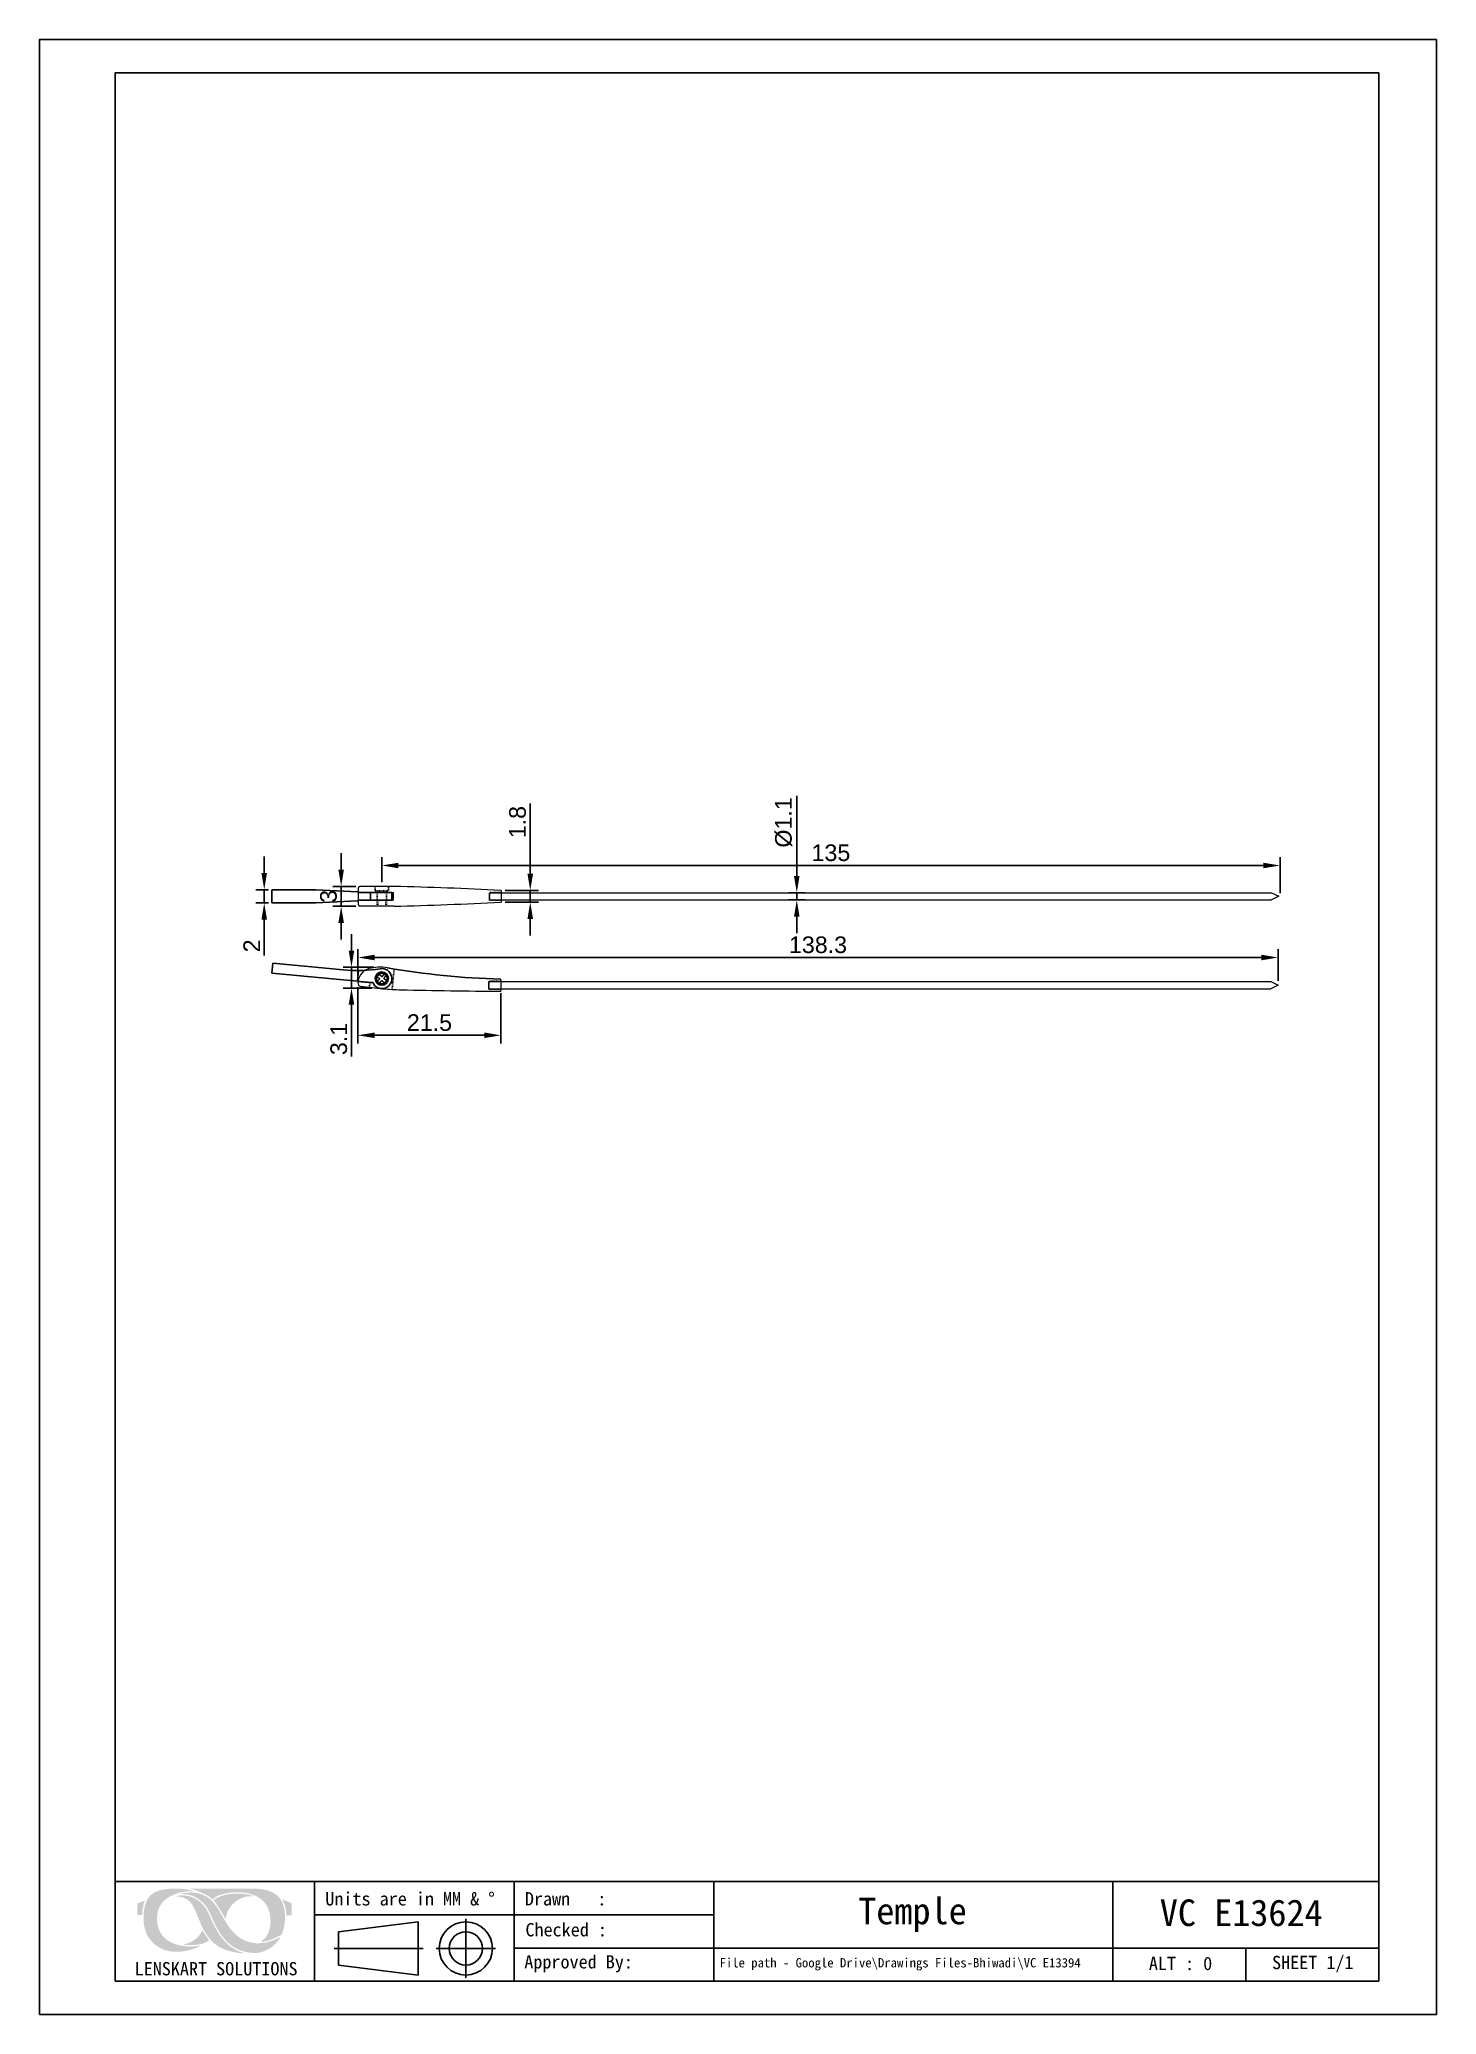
# Model space of a CAD drawing. Header units: millimetres. Extents: x 2587 to 2797, y 1913 to 2210.
import ezdxf

# ---------------------------------------------------------------- set-up
doc = ezdxf.new("R2010")
doc.units = ezdxf.units.MM
doc.linetypes.add('HIDDEN2', pattern=[0.1875, 0.125, -0.0625])
doc.layers.add('Dimension', color=3, linetype='Continuous')
doc.layers.add('图框-线条', color=7, linetype='Continuous')
doc.layers.add('绘图层', color=7, linetype='Continuous', lineweight=15)
doc.styles.get("Standard").update_dxf_attribs({"font": 'arial.ttf'})
doc.styles.add('宋体', font='SimSun.ttf')
doc.styles.add('样式 1', font='romant.shx')
doc.dimstyles.new('ISO-25$0', dxfattribs={"dimtxt": 2.5, "dimasz": 2.5, "dimexe": 0.5, "dimexo": 1, "dimgap": 1, "dimtad": 0, "dimtih": 1, "dimtoh": 1, "dimdec": 1, "dimzin": 10, "dimdsep": 46, "dimlunit": 6, "dimtxsty": '样式 1', "dimcen": 0, "dimclrd": 256, "dimclre": 256, "dimclrt": 7, "dimazin": 0, "dimtfac": 1, "dimtdec": 1, "dimtofl": 0, "dimtmove": 0, "dimatfit": 0, "dimfxl": 1, "dimtolj": 1, "dimtzin": 10, "dimarcsym": 0})

# ---------------------------------------------------------------- blocks, each defined once
blk = doc.blocks.new('*D10')
at = {"layer": 'Defpoints', "color": 0, "transparency": 16777216}
for p in [(2773.25, 2085.45), (2638.23, 2082.31), (2773.25, 2080.68)]:
    blk.add_point(p, dxfattribs=at)
at = {"layer": 'Dimension', "color": 0, "lineweight": -2, "transparency": 16777216}
for p, q in [((2638.23, 2082.93), (2638.23, 2086.7)), ((2640.73, 2085.45), (2770.75, 2085.45)), ((2773.25, 2081.3), (2773.25, 2086.7))]:
    blk.add_line(p, q, dxfattribs=at)
at = {"layer": 'Dimension', "color": 0, "transparency": 16777216}
for points in [[(2640.73, 2085.86), (2640.73, 2085.03), (2638.23, 2085.45)], [(2770.75, 2085.86), (2770.75, 2085.03), (2773.25, 2085.45)]]:
    blk.add_solid(points, dxfattribs=at)
at = {"layer": 'Dimension', "color": 0, "transparency": 16777216, "insert": (2705.74, 2087.35), "char_height": 2.5, "attachment_point": 5}
blk.add_mtext('135', dxfattribs=at)
blk = doc.blocks.new('A$C074F38A2')
at = {"color": 0}
for p, q in [((0, 2.24), (0, 0.74)), ((10.61, 2.24), (0, 2.24)), ((12.9, 0.74), (0, 0.74)), ((12.9, 2.36), (12.9, 0.74))]:
    blk.add_line(p, q, dxfattribs=at)
blk.add_circle((16.53, 1.5), 0.8, dxfattribs=at)
for centre, radius, start, end in [((16.53, 1.5), 1.5, 209.5481, 104.5842), ((10.61, 24.24), 22, 270, 284.5842), ((13.68, 51.45), 50.71, 269.116, 271.7445)]:
    blk.add_arc(centre, radius, start, end, dxfattribs=at)
blk = doc.blocks.new('*D11')
at = {"layer": 'Defpoints', "color": 0, "transparency": 16777216}
for p in [(2637.67, 2070.14), (2633.67, 2067.02), (2637.36, 2067.02)]:
    blk.add_point(p, dxfattribs=at)
at = {"layer": 'Dimension', "color": 0, "lineweight": -2, "transparency": 16777216}
for p, q in [((2633.67, 2072.64), (2633.67, 2075.14)), ((2637.05, 2070.14), (2632.42, 2070.14)), ((2633.67, 2070.14), (2633.67, 2067.02)), ((2636.73, 2067.02), (2632.42, 2067.02)), ((2633.67, 2064.52), (2633.67, 2056.7))]:
    blk.add_line(p, q, dxfattribs=at)
at = {"layer": 'Dimension', "color": 0, "transparency": 16777216}
for points in [[(2633.25, 2072.64), (2634.08, 2072.64), (2633.67, 2070.14)], [(2633.25, 2064.52), (2634.08, 2064.52), (2633.67, 2067.02)]]:
    blk.add_solid(points, dxfattribs=at)
at = {"layer": 'Dimension', "color": 0, "transparency": 16777216, "insert": (2631.76, 2059.36), "char_height": 2.5, "attachment_point": 5, "rotation": 90}
blk.add_mtext('3.1', dxfattribs=at)
blk = doc.blocks.new('*D12')
at = {"layer": 'Defpoints', "color": 0, "transparency": 16777216}
for p in [(2634.64, 2067.77), (2656.14, 2066.85), (2656.14, 2059.91)]:
    blk.add_point(p, dxfattribs=at)
at = {"layer": 'Dimension', "color": 0, "lineweight": -2, "transparency": 16777216}
for p, q in [((2634.64, 2067.14), (2634.64, 2058.66)), ((2656.14, 2066.23), (2656.14, 2058.66)), ((2637.14, 2059.91), (2653.64, 2059.91))]:
    blk.add_line(p, q, dxfattribs=at)
at = {"layer": 'Dimension', "color": 0, "transparency": 16777216}
for points in [[(2637.14, 2060.33), (2637.14, 2059.5), (2634.64, 2059.91)], [(2653.64, 2060.33), (2653.64, 2059.5), (2656.14, 2059.91)]]:
    blk.add_solid(points, dxfattribs=at)
at = {"layer": 'Dimension', "color": 0, "transparency": 16777216, "insert": (2645.39, 2061.81), "char_height": 2.5, "attachment_point": 5}
blk.add_mtext('21.5', dxfattribs=at)
blk = doc.blocks.new('*D13')
at = {"layer": 'Defpoints', "color": 0, "transparency": 16777216}
for p in [(2634.94, 2082.31), (2632.12, 2079.31), (2634.94, 2079.31)]:
    blk.add_point(p, dxfattribs=at)
at = {"layer": 'Dimension', "color": 0, "lineweight": -2, "transparency": 16777216}
for p, q in [((2632.12, 2084.81), (2632.12, 2087.31)), ((2634.31, 2082.31), (2630.87, 2082.31)), ((2632.12, 2082.31), (2632.12, 2079.31)), ((2634.31, 2079.31), (2630.87, 2079.31)), ((2632.12, 2076.81), (2632.12, 2074.31))]:
    blk.add_line(p, q, dxfattribs=at)
at = {"layer": 'Dimension', "color": 0, "transparency": 16777216}
for points in [[(2631.7, 2084.81), (2632.53, 2084.81), (2632.12, 2082.31)], [(2631.7, 2076.81), (2632.53, 2076.81), (2632.12, 2079.31)]]:
    blk.add_solid(points, dxfattribs=at)
at = {"layer": 'Dimension', "color": 0, "transparency": 16777216, "insert": (2630.22, 2080.81), "char_height": 2.5, "attachment_point": 5, "rotation": 90}
blk.add_mtext('3', dxfattribs=at)
blk = doc.blocks.new('*D14')
at = {"layer": 'Defpoints', "color": 0, "transparency": 16777216}
for p in [(2620.55, 2079.81), (2621.8, 2081.8), (2621.8, 2079.81)]:
    blk.add_point(p, dxfattribs=at)
at = {"layer": 'Dimension', "color": 0, "lineweight": -2, "transparency": 16777216}
for p, q in [((2620.55, 2084.3), (2620.55, 2086.8)), ((2621.18, 2081.8), (2619.3, 2081.8)), ((2621.18, 2079.81), (2619.3, 2079.81)), ((2620.55, 2081.8), (2620.55, 2079.81)), ((2620.55, 2077.31), (2620.55, 2071.9))]:
    blk.add_line(p, q, dxfattribs=at)
at = {"layer": 'Dimension', "color": 0, "transparency": 16777216}
for points in [[(2620.14, 2084.3), (2620.97, 2084.3), (2620.55, 2081.8)], [(2620.14, 2077.31), (2620.97, 2077.31), (2620.55, 2079.81)]]:
    blk.add_solid(points, dxfattribs=at)
at = {"layer": 'Dimension', "color": 0, "transparency": 16777216, "insert": (2618.67, 2073.36), "char_height": 2.5, "attachment_point": 5, "rotation": 90}
blk.add_mtext('2', dxfattribs=at)
blk = doc.blocks.new('*D15')
at = {"layer": 'Defpoints', "color": 0, "transparency": 16777216}
for p in [(2656.12, 2079.92), (2656.13, 2081.7), (2660.54, 2079.92)]:
    blk.add_point(p, dxfattribs=at)
at = {"layer": 'Dimension', "color": 0, "lineweight": -2, "transparency": 16777216}
for p, q in [((2660.54, 2084.2), (2660.54, 2094.76)), ((2656.75, 2081.7), (2661.79, 2081.7)), ((2656.75, 2079.92), (2661.79, 2079.92)), ((2660.54, 2079.92), (2660.54, 2081.7)), ((2660.54, 2077.42), (2660.54, 2074.92))]:
    blk.add_line(p, q, dxfattribs=at)
at = {"layer": 'Dimension', "color": 0, "transparency": 16777216}
for points in [[(2660.12, 2084.2), (2660.96, 2084.2), (2660.54, 2081.7)], [(2660.12, 2077.42), (2660.96, 2077.42), (2660.54, 2079.92)]]:
    blk.add_solid(points, dxfattribs=at)
at = {"layer": 'Dimension', "color": 0, "transparency": 16777216, "insert": (2658.64, 2091.97), "char_height": 2.5, "attachment_point": 5, "rotation": 90}
blk.add_mtext('1.8', dxfattribs=at)
blk = doc.blocks.new('*D16')
at = {"layer": 'Defpoints', "color": 0, "transparency": 16777216}
for p in [(2700.61, 2080.26), (2702.49, 2081.36), (2702.49, 2080.26)]:
    blk.add_point(p, dxfattribs=at)
at = {"layer": 'Dimension', "color": 0, "lineweight": -2, "transparency": 16777216}
for p, q in [((2700.61, 2083.86), (2700.61, 2095.94)), ((2701.86, 2081.36), (2699.36, 2081.36)), ((2701.86, 2080.26), (2699.36, 2080.26)), ((2700.61, 2080.26), (2700.61, 2081.36)), ((2700.61, 2077.76), (2700.61, 2075.26))]:
    blk.add_line(p, q, dxfattribs=at)
at = {"layer": 'Dimension', "color": 0, "transparency": 16777216}
for points in [[(2700.19, 2083.86), (2701.02, 2083.86), (2700.61, 2081.36)], [(2700.19, 2077.76), (2701.02, 2077.76), (2700.61, 2080.26)]]:
    blk.add_solid(points, dxfattribs=at)
at = {"layer": 'Dimension', "color": 0, "transparency": 16777216, "insert": (2698.64, 2091.92), "char_height": 2.5, "attachment_point": 5, "rotation": 90}
blk.add_mtext('%%c1.1', dxfattribs=at)
blk = doc.blocks.new('*D17')
at = {"layer": 'Defpoints', "color": 0, "transparency": 16777216}
for p in [(2772.96, 2071.61), (2634.64, 2067.77), (2772.96, 2067.45)]:
    blk.add_point(p, dxfattribs=at)
at = {"layer": 'Dimension', "color": 0, "lineweight": -2, "transparency": 16777216}
for p, q in [((2634.64, 2068.39), (2634.64, 2072.86)), ((2637.14, 2071.61), (2770.46, 2071.61)), ((2772.96, 2068.08), (2772.96, 2072.86))]:
    blk.add_line(p, q, dxfattribs=at)
at = {"layer": 'Dimension', "color": 0, "transparency": 16777216}
for points in [[(2637.14, 2072.03), (2637.14, 2071.19), (2634.64, 2071.61)], [(2770.46, 2072.03), (2770.46, 2071.19), (2772.96, 2071.61)]]:
    blk.add_solid(points, dxfattribs=at)
at = {"layer": 'Dimension', "color": 0, "transparency": 16777216, "insert": (2703.8, 2073.51), "char_height": 2.5, "attachment_point": 5}
blk.add_mtext('138.3', dxfattribs=at)

msp = doc.modelspace()

# ---------------------------------------------------------------- hatches: boundary and pattern name
at = {"layer": '图框-线条', "lineweight": 0, "ltscale": 0.1}
h = msp.add_hatch(color=252, dxfattribs=at)
edge = h.paths.add_edge_path()
edge.add_spline(control_points=[(2601.48, 1929.36), (2601.48, 1929.36), (2601.48, 1927.64), (2601.48, 1927.64), (2601.48, 1927.64), (2601.48, 1927.64), (2602.19, 1927.64), (2602.19, 1927.64), (2602.19, 1927.64), (2602.24, 1928.04), (2602.25, 1928.39), (2602.33, 1928.79), (2602.33, 1928.79), (2602.39, 1929.14), (2602.5, 1929.49), (2602.62, 1929.79), (2602.62, 1929.79), (2602.62, 1929.79), (2601.48, 1929.36), (2601.48, 1929.36)], knot_values=[0, 0, 0, 0, 0.166667, 0.166667, 0.166667, 0.166667, 0.333333, 0.333333, 0.333333, 0.333333, 0.5, 0.5, 0.5, 0.5, 0.666667, 0.666667, 0.666667, 0.666667, 1, 1, 1, 1], degree=3, periodic=0)
edge = h.paths.add_edge_path()
edge.add_spline(control_points=[(2623.88, 1927.57), (2623.88, 1927.57), (2624.68, 1927.56), (2624.68, 1927.56), (2624.68, 1927.56), (2624.68, 1927.56), (2624.69, 1929.41), (2624.69, 1929.41), (2624.69, 1929.41), (2624.69, 1929.41), (2623.27, 1929.97), (2623.27, 1929.97), (2623.27, 1929.97), (2623.42, 1929.62), (2623.58, 1929.36), (2623.69, 1928.91), (2623.69, 1928.91), (2623.8, 1928.45), (2623.84, 1928.05), (2623.88, 1927.57)], knot_values=[0, 0, 0, 0, 0.166667, 0.166667, 0.166667, 0.166667, 0.333333, 0.333333, 0.333333, 0.333333, 0.5, 0.5, 0.5, 0.5, 0.666667, 0.666667, 0.666667, 0.666667, 1, 1, 1, 1], degree=3, periodic=0)
edge = h.paths.add_edge_path(flags=17)
edge.add_spline(control_points=[(2608.39, 1923.22), (2608.53, 1923.12), (2609.35, 1923.1), (2609.49, 1923.1), (2609.49, 1923.1), (2610.37, 1923.07), (2611.7, 1923.28), (2612.27, 1923.84), (2612.27, 1923.84), (2612.22, 1923.92), (2612.19, 1923.95), (2612.13, 1924.02), (2612.13, 1924.02), (2612.13, 1924.02), (2611.26, 1925.31), (2611.26, 1925.31), (2611.26, 1925.31), (2611.05, 1925.05), (2610.96, 1924.56), (2610.16, 1923.94), (2610.16, 1923.94), (2609.68, 1923.58), (2609.12, 1923.32), (2608.39, 1923.22)], knot_values=[0, 0, 0, 0, 0.142857, 0.142857, 0.142857, 0.142857, 0.285714, 0.285714, 0.285714, 0.285714, 0.428571, 0.428571, 0.428571, 0.428571, 0.571429, 0.571429, 0.571429, 0.571429, 0.714286, 0.714286, 0.714286, 0.714286, 1, 1, 1, 1], degree=3, periodic=0)
edge = h.paths.add_edge_path(flags=17)
edge.add_spline(control_points=[(2612.94, 1929.8), (2612.99, 1929.72), (2613, 1929.73), (2613.07, 1929.65), (2613.07, 1929.65), (2613.71, 1928.91), (2614.64, 1927.12), (2614.77, 1927), (2614.77, 1927), (2614.82, 1928.5), (2616.08, 1929.8), (2617.31, 1930.24), (2617.31, 1930.24), (2617.96, 1930.46), (2618.31, 1930.47), (2619.03, 1930.4), (2619.03, 1930.4), (2618.79, 1930.6), (2617.79, 1930.76), (2617.53, 1930.79), (2617.53, 1930.79), (2616.32, 1930.93), (2614.56, 1930.81), (2613.49, 1930.21), (2613.49, 1930.21), (2613.32, 1930.12), (2613.01, 1929.92), (2612.94, 1929.8)], knot_values=[0, 0, 0, 0, 0.125, 0.125, 0.125, 0.125, 0.25, 0.25, 0.25, 0.25, 0.375, 0.375, 0.375, 0.375, 0.5, 0.5, 0.5, 0.5, 0.625, 0.625, 0.625, 0.625, 0.75, 0.75, 0.75, 0.75, 1, 1, 1, 1], degree=3, periodic=0)
edge = h.paths.add_edge_path()
edge.add_spline(control_points=[(2612.36, 1927.45), (2611.96, 1928.36), (2611.83, 1928.62), (2611.19, 1929.31), (2611.19, 1929.31), (2610.32, 1930.25), (2608.97, 1930.72), (2607.64, 1930.54), (2607.64, 1930.54), (2607.56, 1930.53), (2607.48, 1930.52), (2607.4, 1930.5), (2607.4, 1930.5), (2607.4, 1930.5), (2607.16, 1930.43), (2607.16, 1930.43), (2607.16, 1930.43), (2607.93, 1930.39), (2608.53, 1930.28), (2609.04, 1929.9), (2609.04, 1929.9), (2609.54, 1929.51), (2609.74, 1929.21), (2610.06, 1928.55), (2610.06, 1928.55), (2610.59, 1927.46), (2610.95, 1926.25), (2611.54, 1925.25), (2611.54, 1925.25), (2612.17, 1924.18), (2612.78, 1923.4), (2613.85, 1922.78), (2613.85, 1922.78), (2614.7, 1922.29), (2616.49, 1921.82), (2617.68, 1921.86), (2617.68, 1921.86), (2617.55, 1921.93), (2617.36, 1921.95), (2617.2, 1922), (2617.2, 1922), (2614.99, 1922.68), (2613.72, 1924.55), (2612.74, 1926.61), (2612.74, 1926.61), (2612.61, 1926.89), (2612.49, 1927.16), (2612.36, 1927.45)], knot_values=[0, 0, 0, 0, 0.076923, 0.076923, 0.076923, 0.076923, 0.153846, 0.153846, 0.153846, 0.153846, 0.230769, 0.230769, 0.230769, 0.230769, 0.307692, 0.307692, 0.307692, 0.307692, 0.384615, 0.384615, 0.384615, 0.384615, 0.461538, 0.461538, 0.461538, 0.461538, 0.538462, 0.538462, 0.538462, 0.538462, 0.615385, 0.615385, 0.615385, 0.615385, 0.692308, 0.692308, 0.692308, 0.692308, 0.769231, 0.769231, 0.769231, 0.769231, 0.846154, 0.846154, 0.846154, 0.846154, 1, 1, 1, 1], degree=3, periodic=0)
edge = h.paths.add_edge_path()
edge.add_spline(control_points=[(2622.99, 1924.3), (2622.95, 1924.3), (2622.13, 1923.91), (2621.97, 1923.84), (2621.97, 1923.84), (2621.61, 1923.71), (2621.2, 1923.58), (2620.8, 1923.5), (2620.8, 1923.5), (2619.83, 1923.31), (2619.12, 1923.32), (2618.19, 1923.59), (2618.19, 1923.59), (2616.6, 1924.05), (2615.68, 1925.16), (2614.93, 1926.32), (2614.93, 1926.32), (2613.61, 1928.37), (2613.07, 1930.36), (2610.52, 1930.91), (2610.52, 1930.91), (2610.09, 1931), (2609.58, 1931.03), (2609.13, 1931), (2609.13, 1931), (2608.82, 1930.98), (2608.1, 1930.9), (2607.88, 1930.77), (2607.88, 1930.77), (2609.01, 1930.8), (2609.88, 1930.58), (2610.68, 1930.01), (2610.68, 1930.01), (2612.33, 1928.83), (2612.39, 1927.58), (2613.25, 1926.04), (2613.25, 1926.04), (2613.66, 1925.3), (2613.96, 1924.72), (2614.54, 1924.05), (2614.54, 1924.05), (2615.72, 1922.67), (2616.99, 1922.05), (2618.93, 1921.91), (2618.93, 1921.91), (2619.87, 1921.84), (2620.81, 1922.25), (2621.43, 1922.64), (2621.43, 1922.64), (2621.85, 1922.91), (2622.19, 1923.25), (2622.51, 1923.61), (2622.51, 1923.61), (2622.68, 1923.81), (2622.86, 1924.09), (2622.99, 1924.3)], knot_values=[0, 0, 0, 0, 0.066667, 0.066667, 0.066667, 0.066667, 0.133333, 0.133333, 0.133333, 0.133333, 0.2, 0.2, 0.2, 0.2, 0.266667, 0.266667, 0.266667, 0.266667, 0.333333, 0.333333, 0.333333, 0.333333, 0.4, 0.4, 0.4, 0.4, 0.466667, 0.466667, 0.466667, 0.466667, 0.533333, 0.533333, 0.533333, 0.533333, 0.6, 0.6, 0.6, 0.6, 0.666667, 0.666667, 0.666667, 0.666667, 0.733333, 0.733333, 0.733333, 0.733333, 0.8, 0.8, 0.8, 0.8, 0.866667, 0.866667, 0.866667, 0.866667, 1, 1, 1, 1], degree=3, periodic=0)
edge = h.paths.add_edge_path()
edge.add_spline(control_points=[(2612.79, 1929.96), (2613.35, 1930.39), (2613.51, 1930.53), (2614.33, 1930.76), (2614.33, 1930.76), (2616.2, 1931.29), (2618.62, 1931.15), (2620.08, 1930), (2620.08, 1930), (2620.89, 1929.37), (2621.54, 1928.26), (2621.5, 1926.71), (2621.5, 1926.71), (2621.48, 1925.57), (2621.2, 1924.46), (2620.29, 1923.81), (2620.29, 1923.81), (2620.23, 1923.76), (2619.98, 1923.61), (2619.92, 1923.59), (2619.92, 1923.59), (2620.81, 1923.53), (2622.21, 1924.14), (2622.94, 1924.55), (2622.94, 1924.55), (2623.22, 1924.71), (2623.19, 1924.68), (2623.31, 1925), (2623.31, 1925), (2623.77, 1926.27), (2623.79, 1928.02), (2623.37, 1929.24), (2623.37, 1929.24), (2623.17, 1929.81), (2622.96, 1930.1), (2622.59, 1930.47), (2622.59, 1930.47), (2621.83, 1931.23), (2620.32, 1931.59), (2619.23, 1931.59), (2619.23, 1931.59), (2616, 1931.59), (2612.69, 1931.62), (2609.49, 1931.59), (2609.49, 1931.59), (2609.72, 1931.48), (2610.14, 1931.39), (2610.4, 1931.29), (2610.4, 1931.29), (2610.68, 1931.19), (2611.86, 1930.64), (2612.09, 1930.5), (2612.09, 1930.5), (2612.41, 1930.3), (2612.73, 1929.99), (2612.79, 1929.96)], knot_values=[0, 0, 0, 0, 0.066667, 0.066667, 0.066667, 0.066667, 0.133333, 0.133333, 0.133333, 0.133333, 0.2, 0.2, 0.2, 0.2, 0.266667, 0.266667, 0.266667, 0.266667, 0.333333, 0.333333, 0.333333, 0.333333, 0.4, 0.4, 0.4, 0.4, 0.466667, 0.466667, 0.466667, 0.466667, 0.533333, 0.533333, 0.533333, 0.533333, 0.6, 0.6, 0.6, 0.6, 0.666667, 0.666667, 0.666667, 0.666667, 0.733333, 0.733333, 0.733333, 0.733333, 0.8, 0.8, 0.8, 0.8, 0.866667, 0.866667, 0.866667, 0.866667, 1, 1, 1, 1], degree=3, periodic=0)
edge = h.paths.add_edge_path()
edge.add_spline(control_points=[(2611.01, 1923.01), (2610.87, 1923.01), (2610.61, 1922.95), (2610.45, 1922.94), (2610.45, 1922.94), (2607.88, 1922.7), (2604.84, 1923.38), (2604.47, 1926.52), (2604.47, 1926.52), (2604.3, 1927.98), (2604.75, 1929.31), (2605.93, 1930.12), (2605.93, 1930.12), (2607.1, 1930.92), (2608.28, 1931.24), (2610.01, 1931.19), (2610.01, 1931.19), (2610.01, 1931.19), (2609.31, 1931.39), (2609.31, 1931.39), (2609.31, 1931.39), (2607.79, 1931.71), (2605.5, 1931.73), (2604.15, 1931.06), (2604.15, 1931.06), (2603.39, 1930.67), (2602.96, 1930.11), (2602.67, 1929.16), (2602.67, 1929.16), (2602.17, 1927.54), (2602.32, 1925.04), (2603.53, 1923.76), (2603.53, 1923.76), (2603.69, 1923.59), (2603.76, 1923.48), (2603.95, 1923.33), (2603.95, 1923.33), (2604.14, 1923.18), (2604.18, 1923.13), (2604.42, 1922.96), (2604.42, 1922.96), (2605.99, 1921.84), (2608.05, 1921.9), (2609.85, 1922.51), (2609.85, 1922.51), (2610.06, 1922.58), (2610.26, 1922.66), (2610.46, 1922.74), (2610.46, 1922.74), (2610.58, 1922.8), (2610.94, 1922.99), (2611.01, 1923.01)], knot_values=[0, 0, 0, 0, 0.071429, 0.071429, 0.071429, 0.071429, 0.142857, 0.142857, 0.142857, 0.142857, 0.214286, 0.214286, 0.214286, 0.214286, 0.285714, 0.285714, 0.285714, 0.285714, 0.357143, 0.357143, 0.357143, 0.357143, 0.428571, 0.428571, 0.428571, 0.428571, 0.5, 0.5, 0.5, 0.5, 0.571429, 0.571429, 0.571429, 0.571429, 0.642857, 0.642857, 0.642857, 0.642857, 0.714286, 0.714286, 0.714286, 0.714286, 0.785714, 0.785714, 0.785714, 0.785714, 0.857143, 0.857143, 0.857143, 0.857143, 1, 1, 1, 1], degree=3, periodic=0)

# ---------------------------------------------------------------- linework, layer by layer
for p, q in [((2788.12, 2204.66), (2598.12, 2204.66)), ((2598.12, 2204.66), (2598.12, 1917.66)), ((2788.12, 1917.66), (2788.12, 2204.66)), ((2598.12, 1932.66), (2788.12, 1932.66)), ((2628.12, 1932.66), (2628.12, 1917.66)), ((2658.12, 1932.66), (2658.12, 1917.66)), ((2688.12, 1932.66), (2688.12, 1917.66)), ((2748.12, 1917.66), (2748.12, 1932.66)), ((2628.12, 1927.66), (2688.12, 1927.66)), ((2631.71, 1925.1), (2643.71, 1926.6)), ((2631.71, 1925.1), (2631.71, 1920.1)), ((2643.71, 1926.6), (2643.71, 1918.6)), ((2650.86, 1918.16), (2650.86, 1927.04)), ((2631.05, 1922.6), (2644.45, 1922.6)), ((2646.42, 1922.6), (2655.31, 1922.6)), ((2658.12, 1922.66), (2788.12, 1922.66)), ((2768.12, 1917.66), (2768.12, 1922.66)), ((2631.71, 1920.1), (2643.71, 1918.6)), ((2598.12, 1917.66), (2788.12, 1917.66))]:
    msp.add_line(p, q)
at = {"lineweight": 13}
for p, q in [((2634.74, 2079.51), (2634.74, 2082.11)), ((2654.42, 2080.26), (2654.42, 2081.36)), ((2654.42, 2081.36), (2712.96, 2081.36)), ((2654.42, 2080.26), (2712.96, 2080.26)), ((2656.22, 2080.02), (2656.22, 2081.6)), ((2712.96, 2081.36), (2771.97, 2081.36)), ((2712.96, 2080.26), (2771.97, 2080.26)), ((2771.97, 2081.36), (2773.05, 2080.81)), ((2773.05, 2080.81), (2771.97, 2080.26)), ((2654.33, 2066.9), (2654.33, 2068)), ((2654.33, 2068), (2712.87, 2068)), ((2712.87, 2068), (2771.88, 2068)), ((2771.88, 2068), (2772.96, 2067.45)), ((2772.96, 2067.45), (2771.88, 2066.9)), ((2654.33, 2066.9), (2712.87, 2066.9)), ((2712.87, 2066.9), (2771.88, 2066.9))]:
    msp.add_line(p, q, dxfattribs=at)
at = {"color": 0, "lineweight": 13}
for p, q in [((2640.07, 2082.31), (2634.94, 2082.31)), ((2640.07, 2079.31), (2634.94, 2079.31)), ((2636.52, 2081.41), (2639.95, 2081.41)), ((2636.52, 2080.21), (2639.95, 2080.21)), ((2634.65, 2067.83), (2634.68, 2068.08)), ((2656.14, 2068.25), (2656.14, 2066.64))]:
    msp.add_line(p, q, dxfattribs=at)
at = {"color": 2, "linetype": 'HIDDEN2', "ltscale": 0.3}
for p, q in [((2637.25, 2082.31), (2637.25, 2081.63)), ((2639.25, 2081.91), (2639.25, 2082.31)), ((2636.52, 2081.41), (2634.74, 2081.41)), ((2634.74, 2080.21), (2636.52, 2080.21)), ((2637.25, 2081.63), (2639.25, 2081.63)), ((2637.55, 2081.63), (2637.55, 2081.41)), ((2637.55, 2081.41), (2637.55, 2080.21)), ((2637.55, 2080.21), (2637.55, 2079.31)), ((2637.65, 2080.21), (2637.65, 2079.31)), ((2638.85, 2080.21), (2638.85, 2079.31)), ((2638.95, 2081.63), (2638.95, 2081.41)), ((2638.95, 2081.41), (2638.95, 2080.21)), ((2638.95, 2080.21), (2638.95, 2079.31)), ((2639.25, 2081.91), (2639.25, 2081.63)), ((2654.42, 2080.21), (2654.42, 2081.41)), ((2656.22, 2081.41), (2654.42, 2081.41)), ((2654.42, 2080.21), (2656.22, 2080.21)), ((2636.44, 2067.86), (2636.36, 2067.13)), ((2639.78, 2066.82), (2640.08, 2069.88)), ((2654.33, 2066.85), (2654.33, 2068.05)), ((2656.14, 2068.05), (2654.33, 2068.05)), ((2654.33, 2066.85), (2656.14, 2066.85))]:
    msp.add_line(p, q, dxfattribs=at)
at = {"color": 0}
for p, q in [((2621.7, 2081.7), (2621.7, 2079.91)), ((2621.8, 2081.8), (2627.29, 2081.8)), ((2621.8, 2079.81), (2627.28, 2079.81)), ((2628.3, 2081.78), (2634.64, 2081.51)), ((2628.31, 2079.84), (2634.64, 2080.11)), ((2634.64, 2081.41), (2634.64, 2081.51)), ((2639.75, 2081.41), (2634.64, 2081.41)), ((2634.64, 2080.11), (2634.64, 2080.21)), ((2634.64, 2080.21), (2639.75, 2080.21)), ((2636.52, 2081.41), (2636.52, 2080.21)), ((2639.75, 2081.41), (2639.75, 2080.21)), ((2639.95, 2081.41), (2639.95, 2080.21))]:
    msp.add_line(p, q, dxfattribs=at)
msp.add_lwpolyline([(2586.77, 1912.66), (2796.77, 1912.66), (2796.77, 2209.66), (2586.77, 2209.66)], close=True)
at = {"color": 0, "lineweight": 13}
for points in [[(2638.72, 2069.31), (2638.21, 2068.72), (2637.81, 2069.07), (2637.55, 2068.77), (2637.95, 2068.42), (2637.44, 2067.83)], [(2637.74, 2067.57), (2638.25, 2068.16), (2638.65, 2067.81), (2638.91, 2068.12), (2638.51, 2068.46), (2639.02, 2069.05)]]:
    msp.add_lwpolyline(points, dxfattribs=at)
at = {"color": 0}
msp.add_circle((2638.23, 2068.44), 1, dxfattribs=at)
for radius in [4, 2.5]:
    msp.add_circle((2650.86, 1922.6), radius)
at = {"color": 0, "lineweight": 13}
for centre, radius, start, end in [((2634.94, 2082.11), 0.2, 90, 180), ((2622.8, 1413.39), 669.14, 87.14501, 88.52063), ((2634.94, 2079.51), 0.2, 180, 270), ((2622.8, 2748.23), 669.14, 271.47937, 272.85499), ((2656.12, 2081.6), 0.1, 0, 89.2129), ((2656.12, 2080.02), 0.1, 270.7871, 0), ((2637.95, 2063.67), 6.48, 80.1924, 104.7345), ((2635.14, 2067.77), 0.5, 172.9707, 263.2061), ((2636.86, 2067.81), 2.2, 104.7345, 172.9707), ((2649.66, 2189.6), 123.19, 263.2061, 264.7463), ((2656.04, 2068.25), 0.1, 359.9386, 88.351), ((2642.04, 2106.75), 40, 264.7463, 268.665), ((2658.65, 2749.23), 682.69, 268.52744, 269.78058), ((2656.04, 2066.64), 0.1, 269.7806, 359.9386)]:
    msp.add_arc(centre, radius, start, end, dxfattribs=at)
at = {"color": 0}
for centre, radius, start, end in [((2621.8, 2081.7), 0.1, 90, 180), ((2621.8, 2079.91), 0.1, 180, 270), ((2627.28, 2099.81), 20, 270, 272.9642), ((2627.29, 2061.8), 20, 87.1108, 90), ((2659.5, 2188.3), 120, 260.1924, 268.351)]:
    msp.add_arc(centre, radius, start, end, dxfattribs=at)
at = {"color": 2, "linetype": 'HIDDEN2', "ltscale": 0.3}
msp.add_arc((2640.08, 2118.44), 50.71, 263.8775, 265.8882, dxfattribs=at)

# ---------------------------------------------------------------- block references
at = {"color": 0, "rotation": 354.4976457686071}
msp.add_blockref('A$C074F38A2', (2621.64, 2068.53), dxfattribs=at)

# ---------------------------------------------------------------- texts
at = {"layer": '绘图层', "color": 7, "linetype": 'ByBlock', "lineweight": 9, "attachment_point": 5, "style": '宋体'}
for s, insert, char_height, width in [('\\pxql;{\\fNSimSun|b0|i0|c0|p49;Units are in MM & %%D}', (2645.01, 1930.04), 2, 30.5443), ('\\pxql;{\\fNSimSun|b0|i0|c0|p49;Drawn   : }', (2675.01, 1930.04), 2, 30.5443), ('{\\fNSimSun|b0|i0|c0|p49;Temple}', (2718, 1927.66), 4, 58.2869), ('{\\fNSimSun|b0|i0|c0|p49;VC E13624}', (2767.42, 1927.93), 4, 58.2869), ('\\pxql;{\\fNSimSun|b0|i0|c0|p49;Checked : }', (2671.27, 1925.39), 2, 22.9015), ('\\pxql;{\\fNSimSun|b0|i0|c0|p49;Approved By:}', (2671.1, 1920.29), 2, 22.9015), ('{\\fNSimSun|b0|i0|c0|p49;SHEET 1/1}', (2778.18, 1920.24), 2, 17.2791), ('{\\fSimSun|b0|i0|c134|p2;LENSKART SOLUTIONS}', (2613.32, 1919.53), 2, 58.9745), ('\\pxql;{\\fNSimSun|b0|i0|c0|p49;File path - Google Drive\\\\Drawings Files-Bhiwadi\\\\VC E13394}', (2733.95, 1920.21), 1.4, 89.89), ('{\\fNSimSun|b0|i0|c0|p49;ALT : 0}', (2758.3, 1920.32), 2, 17.2791)]:
    msp.add_mtext(s, dxfattribs=dict(at, insert=insert, char_height=char_height, width=width))

# ---------------------------------------------------------------- dimensions: what is measured, and where the dimension line sits
at = {"layer": 'Dimension'}
for base, p1, p2, override, picture, middle in [((2660.54, 2079.92), (2656.13, 2081.7), (2656.12, 2079.92), {"dimexe": 1.25, "dimexo": 0.625, "dimgap": 0.625, "dimtad": 1, "dimtih": 0, "dimtoh": 0, "dimzin": 8, "dimlunit": 2, "dimtxsty": 'Standard', "dimcen": 2.5, "dimclrd": 0, "dimclre": 0, "dimclrt": 0, "dimadec": 0, "dimtdec": 2, "dimtofl": 1, "dimatfit": 3, "dimtolj": 0, "dimtzin": 8}, '*D15', (2660.54, 2091.97)), ((2700.61, 2080.26), (2702.49, 2081.36), (2702.49, 2080.26), {"dimexe": 1.25, "dimexo": 0.625, "dimgap": 0.625, "dimtad": 1, "dimtih": 0, "dimtoh": 0, "dimzin": 8, "dimlunit": 2, "dimpost": '%%c<>', "dimtxsty": 'Standard', "dimcen": 2.5, "dimclrd": 0, "dimclre": 0, "dimclrt": 0, "dimadec": 0, "dimtdec": 2, "dimtofl": 1, "dimatfit": 3, "dimtolj": 0, "dimtzin": 8}, '*D16', (2700.61, 2091.92))]:
    dim = msp.add_linear_dim(base=base, p1=p1, p2=p2, angle=90, dimstyle='ISO-25$0', override=override, dxfattribs=at)
    dim.commit()
    dim.dimension.update_dxf_attribs({"geometry": picture, "text_midpoint": middle, "dimtype": 160})
for base, p1, p2, picture, middle in [((2773.25, 2085.45), (2638.23, 2082.31), (2773.25, 2080.68), '*D10', (2705.74, 2087.35)), ((2772.96, 2071.61), (2634.64, 2067.77), (2772.96, 2067.45), '*D17', (2703.8, 2073.51)), ((2656.14, 2059.91), (2634.64, 2067.77), (2656.14, 2066.85), '*D12', (2645.39, 2061.81))]:
    dim = msp.add_linear_dim(base=base, p1=p1, p2=p2, dimstyle='ISO-25$0', override={"dimexe": 1.25, "dimexo": 0.625, "dimgap": 0.625, "dimtad": 1, "dimtih": 0, "dimtoh": 0, "dimzin": 8, "dimlunit": 2, "dimtxsty": 'Standard', "dimcen": 2.5, "dimclrd": 0, "dimclre": 0, "dimclrt": 0, "dimadec": 0, "dimtdec": 2, "dimtofl": 1, "dimatfit": 3, "dimtolj": 0, "dimtzin": 8}, dxfattribs=at)
    dim.commit()
    dim.dimension.update_dxf_attribs({"geometry": picture, "text_midpoint": middle})
for base, p1, p2, picture, middle in [((2620.55, 2079.81), (2621.8, 2081.8), (2621.8, 2079.81), '*D14', (2618.67, 2073.36)), ((2632.12, 2079.31), (2634.94, 2082.31), (2634.94, 2079.31), '*D13', (2630.22, 2080.81)), ((2633.67, 2067.02), (2637.67, 2070.14), (2637.36, 2067.02), '*D11', (2631.76, 2059.36))]:
    dim = msp.add_linear_dim(base=base, p1=p1, p2=p2, angle=90, dimstyle='ISO-25$0', override={"dimexe": 1.25, "dimexo": 0.625, "dimgap": 0.625, "dimtad": 1, "dimtih": 0, "dimtoh": 0, "dimzin": 8, "dimlunit": 2, "dimtxsty": 'Standard', "dimcen": 2.5, "dimclrd": 0, "dimclre": 0, "dimclrt": 0, "dimadec": 0, "dimtdec": 2, "dimtofl": 1, "dimatfit": 3, "dimtolj": 0, "dimtzin": 8}, dxfattribs=at)
    dim.commit()
    dim.dimension.update_dxf_attribs({"geometry": picture, "text_midpoint": middle})

doc.saveas('drawing.dxf')
